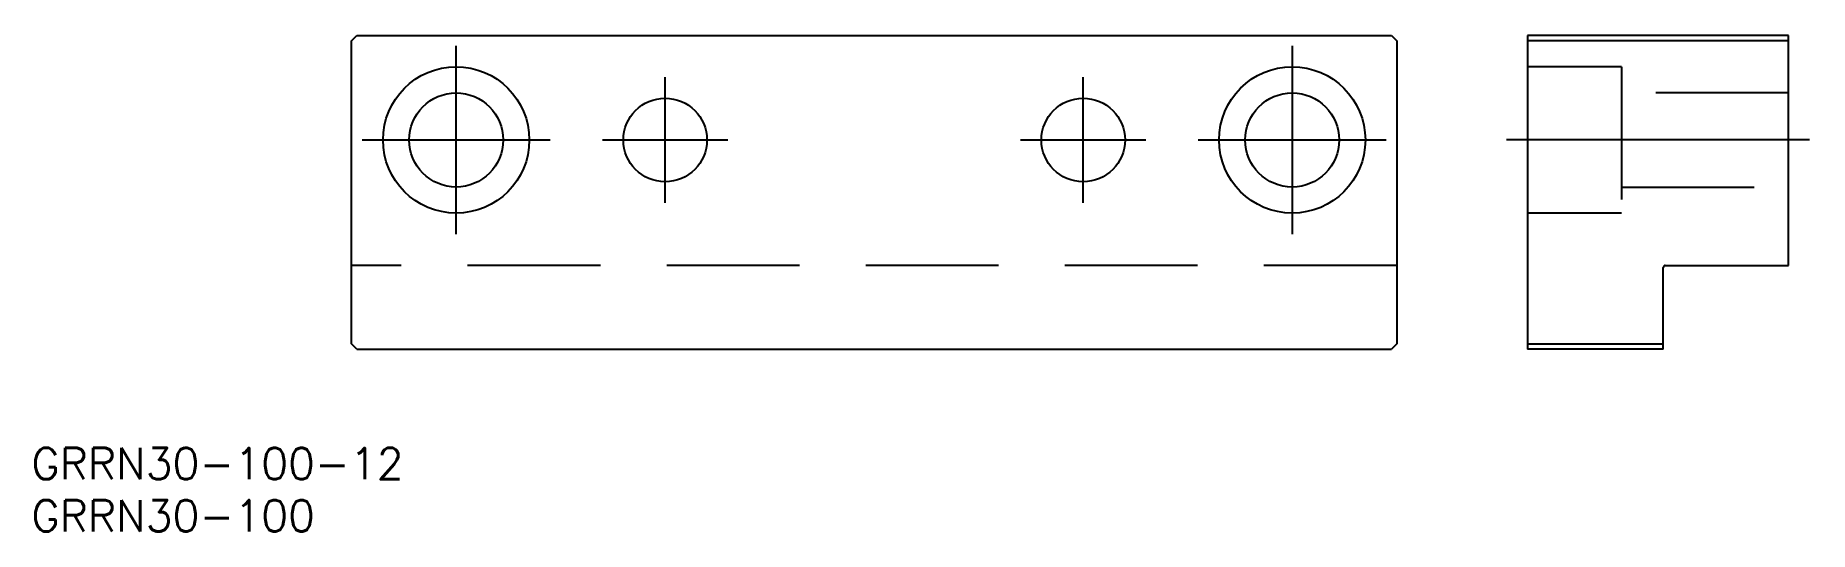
# Model space of a CAD drawing. Extents: x -80 to 90, y -17 to 30.
import ezdxf

# ---------------------------------------------------------------- set-up
doc = ezdxf.new("R2010")
doc.units = 0
doc.linetypes.add('CENTER', pattern=[50.8, 31.75, -6.35, 6.35, -6.35])
doc.linetypes.add('DASHED', pattern=[19.05, 12.7, -6.35])
doc.layers.get('0').update_dxf_attribs({"linetype": 'CONTINUOUS'})
doc.layers.add('CENTER', color=1, linetype='CENTER')
doc.styles.get("Standard").update_dxf_attribs({"font": 'txt.shx', "height": 3, "bigfont": 'bigfont.shx'})

msp = doc.modelspace()

# ---------------------------------------------------------------- linework, layer by layer
at = {"color": 7, "linetype": 'CONTINUOUS'}
for p, q in [((-50, 29.5), (-49.5, 30)), ((-50, 0.5), (-50, 29.5)), ((-49.5, 30), (49.5, 30)), ((49.5, 30), (50, 29.5)), ((50, 29.5), (50, 0.5)), ((62.5, 30), (62.5, 0)), ((87.5, 30), (62.5, 30)), ((87.5, 29.5), (62.5, 29.5)), ((87.5, 8), (87.5, 30)), ((75.5, 0), (75.5, 7.8)), ((75.7, 8), (87.5, 8)), ((-49.5, 0), (-50, 0.5)), ((-49.5, 0), (49.5, 0)), ((50, 0.5), (49.5, 0)), ((62.5, 0.5), (75.5, 0.5)), ((75.5, 0), (62.5, 0))]:
    msp.add_line(p, q, dxfattribs=at)
at = {"color": 3, "linetype": 'DASHED'}
for p, q in [((71.5, 27), (62.5, 27)), ((71.5, 27), (71.5, 13)), ((87.5, 24.5), (71.5, 24.5)), ((71.5, 15.5), (87.5, 15.5)), ((71.5, 13), (62.5, 13)), ((50, 8), (-50, 8))]:
    msp.add_line(p, q, dxfattribs=at)
at = {"color": 7, "linetype": 'CONTINUOUS'}
for centre, radius in [((-40, 20), 7), ((40, 20), 7), ((-40, 20), 4.5), ((-20, 20), 4), ((20, 20), 4), ((40, 20), 4.5)]:
    msp.add_circle(centre, radius, dxfattribs=at)
msp.add_arc((75.7, 7.8), 0.2, 90, 180, dxfattribs=at)
at = {"layer": 'CENTER', "color": 1, "linetype": 'CENTER'}
for p, q in [((-40, 11), (-40, 29)), ((40, 29), (40, 11)), ((-20, 14), (-20, 26)), ((20, 14), (20, 26)), ((-49, 20), (-31, 20)), ((-26, 20), (-14, 20)), ((14, 20), (26, 20)), ((31, 20), (49, 20)), ((89.5, 20), (60.5, 20))]:
    msp.add_line(p, q, dxfattribs=at)

# ---------------------------------------------------------------- texts
at = {"color": 7, "linetype": 'CONTINUOUS'}
for s, p in [('GRRN30-100-12', (-80.64, -12.46)), ('GRRN30-100', (-80.64, -17.46))]:
    msp.add_text(s, height=3, dxfattribs=at).set_placement(p)

doc.saveas('drawing.dxf')
